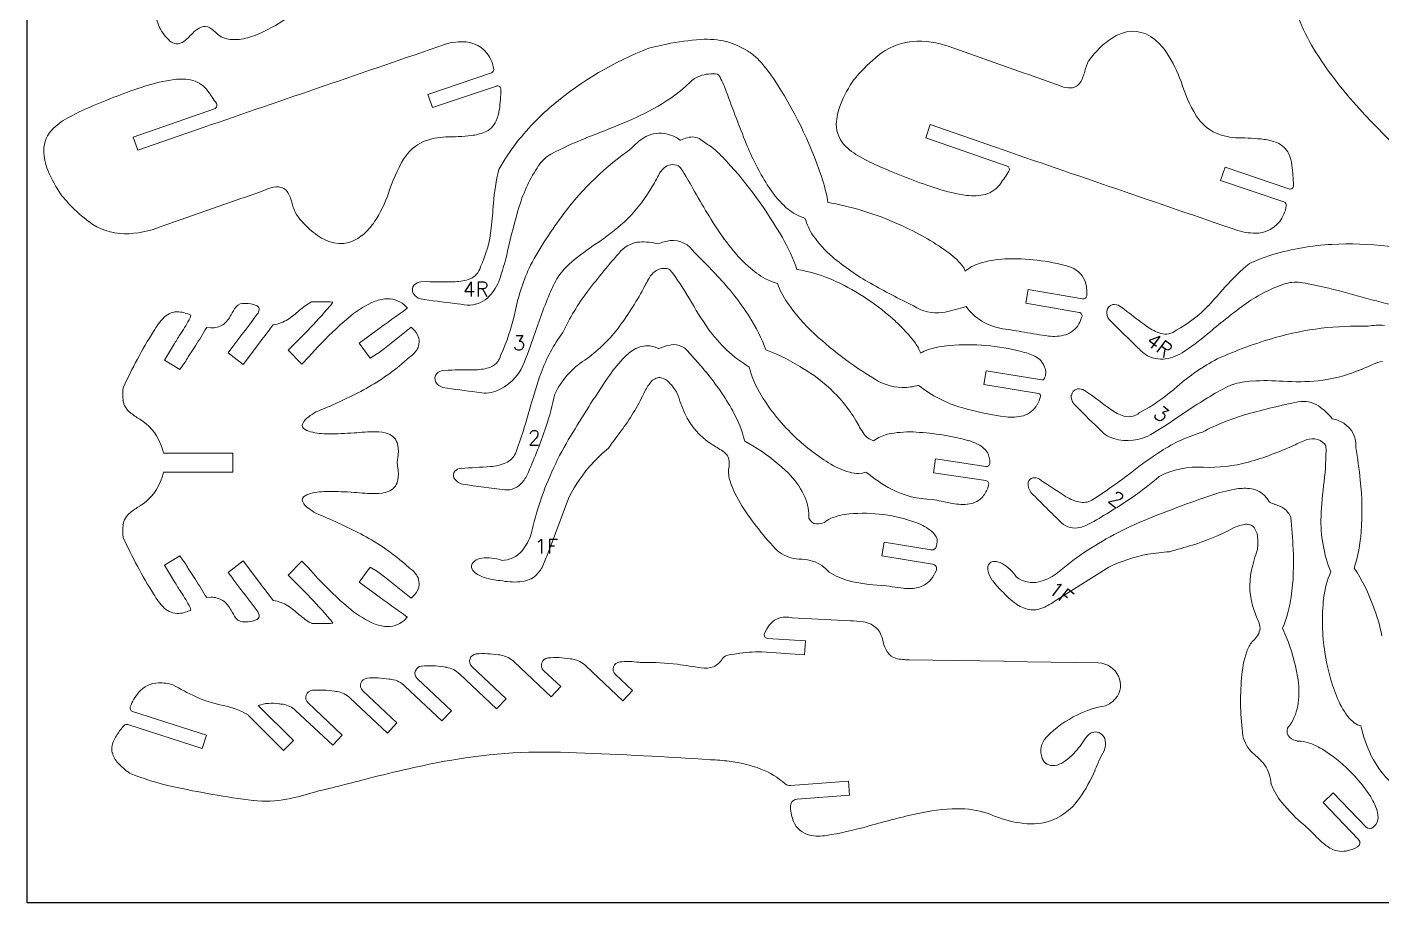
# Model space of a CAD drawing. Header units: millimetres. Extents: x 582 to 1007, y 590 to 997.
# Drawn here: x 581.5 to 860.7, y 589.7 to 770.2 of the extents above; entities that cross this region are included whole.
import ezdxf

# ---------------------------------------------------------------- set-up
doc = ezdxf.new("R2010")
doc.units = ezdxf.units.MM
doc.styles.get("Standard").update_dxf_attribs({"font": 'txt', "bigfont": 'gbcbig.shx'})

msp = doc.modelspace()

# ---------------------------------------------------------------- linework, layer by layer
at = {"color": 7, "linetype": 'Continuous', "lineweight": 15}
for p, q in [((599.02, 797.26), (608.8, 770.15)), ((620.75, 768.72), (621.49, 768.23)), ((621.49, 768.23), (622.31, 767.89)), ((805.94, 768.45), (807, 768.91)), ((807, 768.91), (808.05, 769.21)), ((808.05, 769.21), (809.08, 769.34)), ((809.08, 769.34), (810.09, 769.32)), ((810.09, 769.32), (811.08, 769.13)), ((811.08, 769.13), (812.05, 768.79)), ((812.05, 768.79), (812.99, 768.29)), ((812.99, 768.29), (813.9, 767.64)), ((772.44, 765.85), (786.93, 760.75)), ((664.11, 756.34), (677.19, 760.77)), ((751.97, 759.49), (752.92, 760.55)), ((678.2, 758.07), (665.03, 753.61)), ((665.03, 753.61), (664.11, 756.34)), ((603.36, 747.54), (620.13, 753.39)), ((617.76, 749.51), (604.31, 744.82)), ((767.62, 750.12), (766.67, 747.4)), ((781.07, 745.43), (767.62, 750.12)), ((604.31, 744.82), (603.36, 747.54)), ((766.67, 747.4), (783.45, 741.55)), ((680.01, 743.07), (678.69, 740.85)), ((681.45, 745.19), (680.01, 743.07)), ((828.35, 741.33), (827.42, 738.6)), ((841.51, 736.87), (828.35, 741.33)), ((827.42, 738.6), (840.5, 734.17)), ((588.65, 735.45), (589.6, 734.39)), ((609.12, 729.09), (623.62, 734.19)), ((748.15, 733.77), (746.52, 734.03)), ((740.69, 731.21), (741.8, 730.82)), ((642.63, 726.49), (643.69, 726.03)), ((643.69, 726.03), (644.74, 725.73)), ((647.77, 725.81), (648.73, 726.15)), ((648.73, 726.15), (649.67, 726.65)), ((649.67, 726.65), (650.58, 727.3)), ((644.74, 725.73), (645.77, 725.6)), ((645.77, 725.6), (646.78, 725.62)), ((646.78, 725.62), (647.77, 725.81)), ((838.22, 723.32), (835.8, 722.5)), ((835.8, 722.5), (833.41, 721.52)), ((663.72, 717.75), (662.64, 717.72)), ((733.65, 718.36), (734.87, 717.78)), ((734.87, 717.78), (736.12, 717.36)), ((787.77, 716.14), (787.29, 713.3)), ((799.01, 714.21), (787.77, 716.14)), ((659.86, 712.26), (659.18, 712.95)), ((774.4, 712.44), (775, 712.6)), ((798.29, 711.41), (787.29, 713.3)), ((807.55, 712.08), (806.67, 712.71)), ((619.38, 708.2), (618.51, 708.27)), ((630.57, 706.68), (630.24, 706.25)), ((630.9, 707.11), (630.57, 706.68)), ((631.22, 707.54), (630.9, 707.11)), ((631.55, 707.97), (631.22, 707.54)), ((631.88, 708.4), (631.55, 707.97)), ((632.21, 708.83), (631.88, 708.4)), ((635.28, 703.61), (639.36, 707.7)), ((649.92, 705.07), (653.51, 707.7)), ((609.79, 701.59), (611.86, 704.98)), ((616.18, 704.54), (614.72, 702.28)), ((622.95, 703.06), (623.92, 704.36)), ((629.58, 705.39), (626.01, 700.7)), ((629.91, 705.82), (629.58, 705.39)), ((630.24, 706.25), (629.91, 705.82)), ((638.13, 700.76), (635.28, 703.61)), ((641.43, 704.29), (639.48, 702.15)), ((652.2, 701.97), (649.92, 705.07)), ((655.18, 704), (653.78, 702.97)), ((679.66, 703.85), (679.06, 702.52)), ((710.69, 704.33), (709.84, 704.51)), ((711.58, 703.99), (710.69, 704.33)), ((613.01, 699.63), (609.79, 701.59)), ((613.73, 700.75), (613.01, 699.63)), ((626.01, 700.7), (622.95, 703.06)), ((639.48, 702.15), (638.13, 700.76)), ((653.7, 702.92), (652.2, 701.97)), ((658.75, 700.78), (660.3, 702.16)), ((668.3, 699.52), (667.28, 699.45)), ((778.63, 696.55), (779.1, 699.39)), ((779.1, 699.39), (790.61, 697.5)), ((789.93, 694.69), (778.63, 696.55)), ((800.23, 694.76), (799.38, 695.32)), ((674.2, 694.98), (675.23, 694.84)), ((811.92, 691.38), (810.64, 690.68)), ((638.22, 688.14), (638.31, 688.52)), ((638.29, 687.8), (638.22, 688.14)), ((638.49, 687.5), (638.29, 687.8)), ((802.22, 687.59), (802.96, 686.86)), ((731.03, 683.92), (729.38, 684.9)), ((756.64, 685.45), (755.91, 684.96)), ((609.62, 682.39), (623.92, 682.39)), ((623.92, 682.39), (623.92, 678.49)), ((768.25, 678.36), (768.68, 681.21)), ((768.68, 681.21), (779.08, 679.66)), ((623.92, 678.49), (609.62, 678.49)), ((753.67, 678.27), (754.37, 678.5)), ((752.88, 678.19), (753.67, 678.27)), ((779.05, 676.75), (768.25, 678.36)), ((779.45, 675.21), (779.64, 675.84)), ((638.22, 672.74), (638.29, 673.08)), ((638.29, 673.08), (638.49, 673.39)), ((688.72, 661.54), (693.19, 673.38)), ((836.99, 673.09), (836.42, 673.75)), ((837.49, 672.29), (836.99, 673.09)), ((638.31, 672.36), (638.22, 672.74)), ((769.07, 664.14), (769.01, 664.7)), ((757.64, 661.23), (758.11, 664.07)), ((758.11, 664.07), (767.82, 662.48)), ((768.93, 663.27), (769.07, 664.14)), ((609.79, 659.29), (613.01, 661.26)), ((611.86, 655.9), (609.79, 659.29)), ((613.01, 661.26), (613.73, 660.13)), ((622.95, 657.82), (626.01, 660.18)), ((626.01, 660.18), (629.58, 655.49)), ((635.28, 657.27), (638.13, 660.12)), ((638.13, 660.12), (639.48, 658.73)), ((649.92, 655.81), (652.2, 658.91)), ((652.2, 658.91), (653.7, 657.97)), ((660.3, 658.72), (658.75, 660.1)), ((768.1, 659.51), (757.64, 661.23)), ((793.69, 652.14), (804.39, 658.9)), ((614.72, 658.6), (616.18, 656.34)), ((623.92, 656.53), (622.95, 657.82)), ((639.36, 653.18), (635.28, 657.27)), ((639.48, 658.73), (641.43, 656.59)), ((653.78, 657.91), (655.18, 656.89)), ((746.09, 658.54), (746.76, 657.86)), ((629.58, 655.49), (629.91, 655.06)), ((629.91, 655.06), (630.24, 654.63)), ((630.24, 654.63), (630.57, 654.2)), ((630.57, 654.2), (630.9, 653.77)), ((630.9, 653.77), (631.22, 653.34)), ((631.22, 653.34), (631.55, 652.91)), ((653.51, 653.18), (649.92, 655.81)), ((618.51, 652.62), (619.38, 652.68)), ((631.55, 652.91), (631.88, 652.48)), ((631.88, 652.48), (632.21, 652.05)), ((659.18, 647.93), (659.86, 648.63)), ((751.15, 647.85), (739.18, 648.47)), ((840.95, 644.55), (840.22, 646.33)), ((734.08, 644.22), (741.91, 643.69)), ((741.91, 643.69), (741.72, 640.82)), ((689.5, 632.19), (681.86, 639.38)), ((741.72, 640.82), (732.9, 641.42)), ((768.16, 639.74), (763.28, 639.82)), ((773.03, 639.66), (768.16, 639.74)), ((777.91, 639.58), (773.03, 639.66)), ((782.79, 639.5), (777.91, 639.58)), ((787.67, 639.42), (782.79, 639.5)), ((792.54, 639.34), (787.67, 639.42)), ((797.42, 639.26), (792.54, 639.34)), ((678.25, 629.69), (670.6, 636.88)), ((673.16, 638.43), (680.22, 631.79)), ((687.95, 637.61), (691.48, 634.29)), ((704.29, 631.38), (696.64, 638.56)), ((702.73, 636.79), (706.26, 633.47)), ((802.3, 639.18), (797.42, 639.26)), ((666.99, 627.2), (659.35, 634.38)), ((661.91, 635.93), (668.96, 629.29)), ((691.48, 634.29), (689.5, 632.19)), ((655.74, 624.69), (648.1, 631.88)), ((650.66, 633.42), (657.71, 626.79)), ((680.22, 631.79), (678.25, 629.69)), ((706.26, 633.47), (704.29, 631.38)), ((603.22, 629.18), (618.47, 624.29)), ((634.35, 621.11), (627.1, 628.35)), ((629.14, 630.39), (636.38, 623.15)), ((644.49, 622.19), (636.84, 629.38)), ((639.4, 630.92), (646.46, 624.29)), ((668.96, 629.29), (666.99, 627.2)), ((803.71, 630.29), (804.55, 630.74)), ((617.59, 621.55), (602.24, 626.47)), ((657.71, 626.79), (655.74, 624.69)), ((854.95, 626.83), (855.63, 626.41)), ((855.63, 626.41), (856.33, 626.17)), ((618.47, 624.29), (617.59, 621.55)), ((636.38, 623.15), (634.35, 621.11)), ((646.46, 624.29), (644.49, 622.19)), ((803.42, 621.07), (803.65, 621.79)), ((738.82, 613.87), (750.74, 614.78)), ((750.74, 614.78), (750.95, 611.9)), ((837.71, 615.23), (837.83, 614.27)), ((750.95, 611.9), (740.19, 611.09)), ((848.55, 610.42), (850.64, 612.41)), ((850.64, 612.41), (857.44, 605.29)), ((738.8, 609.54), (738.81, 609.33)), ((855.88, 602.75), (848.55, 610.42)), ((858.79, 605.25), (859.43, 605.86)), ((859.43, 605.86), (859.72, 606.35))]:
    msp.add_line(p, q, dxfattribs=at)
at = {"color": 1}
msp.add_lwpolyline([(1006.87, 589.7), (581.51, 589.7), (581.51, 996.57), (1006.87, 996.57)], close=True, dxfattribs=at)
at = {"color": 7, "linetype": 'Continuous', "lineweight": 15}
for centre, radius, start, end in [((616.42, 798.5), 32.33, 292.1383, 305.0017), ((877.64, 784.97), 36.48, 199.2713, 210.4331), ((617.35, 774.46), 9.58, 206.7198, 227.9656), ((598.18, 786.08), 24.46, 309.6503, 316.4086), ((619.06, 766.07), 4.46, 111.8255, 135.2123), ((618.1, 768.08), 2.25, 61.8153, 108.268), ((616.26, 764.99), 5.84, 39.7166, 60.1817), ((624.28, 774.81), 7.19, 254.1254, 277.3729), ((623.23, 782.28), 14.74, 277.6933, 291.4059), ((812.71, 755.84), 14.31, 118.2016, 134.3976), ((612.62, 769.3), 2.58, 229.2544, 261.797), ((612.29, 769.23), 2.48, 269.2332, 307.0187), ((12898.46, -34908.7), 37713.7, 108.923516, 109.00372), ((671.19, 755.49), 11.71, 86.521, 107.4198), ((671.38, 760.98), 6.22, 21.8693, 85.1869), ((736.08, 698.72), 72.19, 111.5023, 129.7919), ((733.66, 665.7), 103.03, 101.3859, 103.4972), ((724.14, 713.86), 53.94, 94.0555, 101.572), ((721.5, 749.79), 17.91, 76.5401, 93.7378), ((720.43, 749.78), 18.2, 58.4686, 73.2764), ((726.02, 758.04), 8.24, 43.615, 61.5904), ((765.12, 754.59), 12.74, 90.9957, 126.5992), ((764.68, 746.39), 20.95, 68.2631, 89.3972), ((818.45, 749.76), 22.67, 134.0291, 143.3633), ((805.18, 757.31), 13.52, 33.643, 49.8599), ((910.31, 804.75), 74.67, 210.82, 220.6126), ((670.48, 760.38), 7.28, 9.3862, 23.6648), ((710.2, 742.92), 30.12, 33.6305, 43.6801), ((776.99, 739.27), 32.13, 127.2902, 138.5193), ((809.03, 758.78), 9.87, 152.8034, 166.414), ((793.01, 749.71), 27.86, 19.4356, 32.7774), ((616.49, 725.11), 34.62, 97.7916, 108.0866), ((613.22, 749.17), 10.34, 76.4024, 97.8773), ((676.96, 761.45), 0.72, 288.6992, 9.3862), ((721.43, 755.85), 4.46, 106.9639, 138.83), ((722.7, 753.06), 7.52, 81.7956, 110.0009), ((722.7, 759.06), 1.8, 26.6072, 53.068), ((699.31, 747.06), 28.08, 20.2675, 27.131), ((663.85, 711.93), 85.88, 18.6632, 33.7184), ((774.26, 743.94), 27.18, 145.1157, 157.8373), ((702.46, 512.01), 262.69, 69.472, 71.2427), ((791.74, 762.82), 7.89, 329.6227, 347.4391), ((642.99, 643.5), 120.42, 108.0176, 113.7495), ((613.92, 753.45), 6.02, 36.2662, 73.3655), ((578.94, 728.18), 49.17, 32.2981, 35.8944), ((678.43, 757.39), 0.72, 358.5406, 108.6992), ((640.57, 758.35), 38.6, 352.3263, 358.5406), ((694.8, 783.11), 33.66, 299.8485, 313.7456), ((995.17, 853.69), 286.41, 199.7754, 202.0339), ((796.51, 763.27), 5.6, 249.7058, 271.0884), ((796.5, 760.07), 2.4, 272.98, 328.84), ((850.26, 768.54), 32.42, 197.1446, 210.7815), ((619.9, 754.07), 0.72, 289.2267, 32.2981), ((723.24, 714.49), 51.85, 130.0522, 143.703), ((680.86, 808.12), 62.29, 292.0423, 299.5231), ((760.04, 749.81), 11.79, 158.1879, 178.0952), ((948.71, 836.71), 124.63, 220.2741, 233.6453), ((597.06, 738.44), 14.9, 116.8256, 133.0168), ((608, 720.05), 36.28, 111.8597, 119.1437), ((670.12, 754.36), 8.77, 336.4756, 352.3932), ((830.44, 756.92), 9.44, 211.7255, 245.4296), ((591.34, 744.73), 6.4, 133.9839, 179.9981), ((671.63, 759.19), 11.42, 277.2726, 291.0359), ((674.05, 752.72), 4.51, 291.8694, 335.6083), ((545.53, 1136.42), 417.39, 291.2302, 292.3479), ((712.01, 741.85), 6.5, 83.356, 122.0886), ((711.37, 740.25), 8.17, 54.1288, 80.188), ((754.65, 750.21), 6.4, 180.0019, 226.0161), ((831.5, 760.76), 13.39, 248.1441, 268.2636), ((667.13, 738.02), 9.44, 114.5704, 148.2745), ((668.19, 734.18), 13.39, 91.7364, 111.8559), ((668.28, 786.02), 38.45, 269.2494, 277.1637), ((725.36, 675.56), 77.31, 111.7799, 117.6966), ((715.13, 737.02), 12.25, 122.4433, 138.2373), ((719.77, 739.48), 8.23, 105.5054, 115.9992), ((718.56, 744.32), 3.24, 57.893, 107.7203), ((749.93, 787.06), 49.78, 233.4503, 236.6977), ((706.46, 725.31), 25.8, 41.9343, 51.2978), ((782.42, 767.72), 56.95, 202.1574, 211.7854), ((760.37, 756.49), 14.9, 226.9832, 243.1744), ((13061.77, 36403.64), 37713.7, 250.99628, 251.076484), ((831.6, 708.92), 38.45, 82.8363, 90.7506), ((834.95, 735.75), 11.42, 68.9641, 82.7274), ((837.36, 742.22), 4.51, 24.3917, 68.1306), ((596.72, 745.12), 11.79, 181.9048, 201.8121), ((686.95, 726.4), 32.42, 149.2185, 162.8554), ((693.37, 737.26), 7.82, 120.25, 145.8597), ((741.32, 694.64), 61.65, 124.9563, 142.9197), ((771.31, 774.89), 36.28, 240.8563, 248.1403), ((833.44, 740.58), 8.77, 7.6068, 23.5244), ((610.95, 750.99), 27.18, 202.1627, 214.8843), ((720.96, 730.63), 43.48, 166.4051, 175.7592), ((713.47, 723.95), 31.93, 146.3274, 163.0471), ((715.95, 737.57), 4.82, 131.4245, 154.3798), ((714.57, 739.1), 2.76, 66.4699, 131.0068), ((714.27, 739.69), 2.4, 33.2741, 54.2531), ((672.07, 711.78), 52.99, 28.3729, 33.4727), ((659.95, 682.58), 88.96, 29.8203, 42.3881), ((806.3, 851.44), 120.42, 246.2505, 251.9824), ((742.25, 766.76), 49.17, 324.1056, 327.7019), ((783.21, 740.87), 0.72, 327.7019, 70.7733), ((803.88, 736.59), 38.6, 1.4594, 7.6737), ((633.2, 731.67), 5.6, 88.9116, 110.2942), ((633.18, 734.87), 2.4, 31.16, 87.02), ((663.33, 765.25), 54.64, 328.4374, 332.0651), ((753.41, 749.76), 22.82, 211.8362, 226.1881), ((712.68, 728.7), 34.26, 8.9587, 18.2277), ((777.24, 741.49), 6.02, 286.6345, 323.7338), ((841.74, 737.55), 0.72, 251.3008, 1.4594), ((613.67, 755.67), 32.13, 221.4807, 232.7098), ((539.15, 982.93), 262.69, 288.7573, 290.528), ((628.43, 732.12), 7.89, 12.5609, 30.3773), ((629.7, 745.22), 27.86, 327.2226, 340.5644), ((682.75, 753.05), 31.7, 313.4133, 328.8549), ((812.26, 787.68), 106.42, 208.4642, 214.8988), ((779.8, 769.83), 34.62, 251.9134, 262.2084), ((776.53, 745.77), 10.34, 262.1227, 283.5976), ((645.72, 736.16), 9.87, 193.586, 207.1966), ((655.14, 745.18), 22.67, 216.6367, 225.9709), ((585.48, 739.1), 92.26, 353.5748, 356.7368), ((825.76, 691.24), 148.89, 163.6079, 167.2765), ((764.27, 677.68), 90.19, 143.1081, 151.2096), ((745.51, 741.68), 11.52, 226.6799, 245.282), ((736.17, 674.68), 60.29, 65.1084, 78.5487), ((834.7, 733.95), 6.22, 274.8131, 338.1307), ((833.8, 734.56), 7.28, 336.3352, 350.6138), ((840.27, 733.49), 0.72, 350.6138, 71.3008), ((601.81, 740.34), 12.74, 233.4008, 269.0043), ((601.37, 748.55), 20.95, 270.6028, 291.7369), ((649.39, 739.1), 14.31, 225.6024, 241.7984), ((641.87, 737.63), 13.52, 310.1401, 326.357), ((652.56, 731.35), 24.73, 334.5864, 354.0146), ((674.07, 763.45), 45.23, 303.2245, 312.3513), ((754.1, 734.42), 12.82, 196.296, 214.2248), ((739, 678.61), 55.54, 54.7599, 66.044), ((708.11, 720.14), 5.79, 94.1083, 137.1855), ((708.37, 713.49), 12.44, 75.0879, 93.1219), ((714.66, 719.14), 7.09, 95.0812, 115.79), ((714.49, 720.86), 5.36, 32.4225, 94.9474), ((756.24, 748.89), 38.29, 215.2414, 227.0484), ((705.25, 708.3), 36.87, 18.9236, 30.1538), ((763.02, 740.94), 23.86, 215.1486, 229.2672), ((834.51, 739.45), 11.71, 252.5802, 273.479), ((629.48, 735.59), 52.34, 340.0651, 347.2423), ((727.44, 681.6), 52.48, 123.0095, 130.0339), ((812.84, 627.56), 145.57, 138.4708, 142.7181), ((650.32, 651), 100.04, 42.7407, 46.6327), ((762.21, 711.3), 15.45, 39.5135, 55.1307), ((853.13, 673.66), 51.85, 93.0553, 106.706), ((853.89, 653.33), 72.19, 74.5053, 92.795), ((671.52, 721.55), 3.48, 291.2065, 346.5778), ((726.67, 702.06), 45.62, 155.3192, 167.9305), ((704.92, 708.78), 17.19, 130.824, 144.5581), ((713.11, 716.75), 3.82, 110.4805, 146.7994), ((712.77, 717.38), 3.11, 68.3893, 108.6801), ((673.57, 688.73), 51.21, 29.793, 38.0212), ((742.79, 734.79), 18.8, 227.7938, 240.9354), ((780.32, 761.8), 50.96, 229.8214, 240.5893), ((771.24, 718.8), 3.72, 17.8242, 38.827), ((780.63, 712.51), 9.45, 107.9642, 128.2324), ((783.81, 702.22), 20.22, 92.2687, 107.5591), ((784.7, 679.7), 42.76, 74.408, 92.2601), ((794.55, 715.73), 5.41, 24.4173, 72.3643), ((861.02, 687.92), 43.48, 129.4081, 138.7622), ((662.96, 715.29), 2.46, 97.5279, 132.9854), ((666.97, 892.87), 175.15, 268.9377, 270.8959), ((669.56, 727.18), 9.45, 270.8715, 289.8914), ((670.12, 721.17), 9.22, 312.494, 338.1698), ((718.74, 702.66), 32.14, 149.9618, 157.0231), ((736.71, 702.28), 31.5, 148.2858, 153.5105), ((678.75, 676.92), 61.58, 33.0646, 42.9848), ((735.45, 690.7), 29.93, 64.9122, 81.0068), ((727.73, 674.03), 48.3, 47.3751, 65.0025), ((792.76, 715.58), 7.13, 354.0996, 19.5306), ((842.97, 709.82), 7.82, 83.2531, 108.8628), ((831.4, 641.29), 77.31, 74.783, 80.6997), ((662.42, 716.05), 1.53, 137.8344, 209.8668), ((663.17, 716.56), 2.43, 211.4612, 255.2224), ((815.58, 663.16), 136.72, 157.627, 161.7786), ((735.22, 686.83), 47.91, 142.8884, 154.7884), ((652.51, 746.39), 63.56, 322.8063, 331.7731), ((754.23, 724.26), 19.38, 200.8604, 214.1259), ((838.52, 864.96), 169.4, 240.5757, 243.9669), ((799.14, 714.92), 0.72, 260.2949, 354.0996), ((757.91, 776.21), 92.26, 316.5779, 319.7398), ((851.01, 687.09), 31.93, 109.3304, 126.0502), ((965.1, 1117.58), 417.39, 254.2333, 255.3509), ((638.24, 702.9), 16.73, 144.9564, 151.4902), ((626.12, 711.29), 1.99, 80.4567, 142.4925), ((626.46, 706.67), 6.58, 69.8366, 90.0966), ((628.38, 711.94), 0.974, 12.3636, 69.3219), ((627.37, 712.22), 1.97, 322.2005, 357.9799), ((647.44, 700.39), 15.07, 119.0451, 130.7981), ((487.79, 850.73), 208.4, 316.6612, 318.5154), ((642.08, 641.35), 72.24, 88.0567, 91.5498), ((641.27, 715.23), 3.67, 315.8758, 332.5742), ((662.62, 692.58), 23.16, 115.7792, 130.2751), ((656.36, 705.09), 9.18, 96.9299, 114.5679), ((955.12, 294.84), 511.29, 125.2739, 126.149), ((655.81, 709.15), 5.08, 48.4014, 96.2216), ((693.77, 916.51), 204.7, 261.2255, 263.2069), ((678.28, 772.56), 59.94, 261.635, 264.1844), ((672.45, 718.88), 5.97, 267.6819, 310.8779), ((795.48, 758.42), 89.21, 209.7347, 214.4019), ((770.67, 735.98), 39.56, 214.8217, 227.1799), ((768.93, 719.84), 8.54, 236.1461, 278.1315), ((765.5, 739.02), 28.02, 279.5265, 288.5161), ((784.75, 719.96), 12.22, 217.0371, 237.8283), ((805.5, 711.5), 1.53, 100.8375, 172.8699), ((805.46, 710.57), 2.46, 60.5309, 95.9884), ((915.53, 849.98), 175.15, 231.9407, 233.899), ((806.83, 729.66), 24.73, 297.5894, 317.0176), ((921.02, 593.39), 148.89, 126.611, 130.2795), ((875.62, 773.94), 62.29, 255.0454, 262.5262), ((620.45, 700.13), 14.84, 136.0438, 150.2105), ((612.55, 707.5), 4.04, 86.4355, 133.5479), ((611.92, 703.84), 7.74, 64.6524, 83.4202), ((587.2, 724.37), 31.23, 326.408, 333.2338), ((613.85, 710.95), 1.39, 332.3446, 355.2794), ((618.15, 713.65), 6.05, 307.7603, 332.8396), ((1249.15, 238.52), 779.7, 142.69976, 143.31019), ((631.09, 716.47), 7.72, 278.352, 302.6916), ((625.64, 724.74), 17.62, 303.0819, 312.7252), ((695.46, 654.11), 73.74, 130.4167, 137.1131), ((639.12, 720.66), 43.89, 337.4775, 348.0873), ((701.9, 692.28), 33.79, 19.7126, 32.6466), ((740.12, 686.91), 30.43, 36.6001, 48.1171), ((784.77, 720.76), 12.91, 239.6455, 259.9698), ((791.63, 712.77), 7.58, 330.6483, 342.5068), ((798.17, 710.7), 0.72, 342.5068, 80.2949), ((806.39, 711.46), 2.43, 174.4642, 218.2254), ((951.16, 852.74), 204.7, 224.2286, 226.21), ((692.72, 654.16), 100.48, 147.9361, 155.4595), ((663.4, 673.56), 60.36, 146.2544, 148.6325), ((537.71, 756.27), 93.99, 326.6028, 329.2844), ((619.54, 712.56), 4.37, 267.8587, 302.0666), ((547.69, 843.82), 176.36, 307.5514, 309.8233), ((657.79, 704.64), 4.68, 27.6304, 52.6701), ((659.12, 705.38), 3.17, 330.8722, 26.8948), ((717.68, 688.02), 32.18, 143.3165, 160.0939), ((678.53, 727.18), 31.23, 304.9618, 322.0315), ((745.02, 724.35), 28.33, 215.2088, 238.7492), ((795.31, 762.82), 76, 227.3084, 239.709), ((1133.27, 2897.89), 2217.75, 260.9001, 261.01807), ((801.65, 782.77), 76.84, 259.033, 262.761), ((793.08, 715.65), 9.18, 263.0582, 285.1341), ((793.98, 711.43), 4.88, 287.7852, 330.7633), ((817.9, 716.1), 9.45, 233.8746, 252.8944), ((816.06, 710.42), 3.48, 254.2096, 309.5808), ((790.94, 746.93), 52.34, 303.0682, 310.2454), ((855.63, 646.93), 61.65, 87.9594, 105.9228), ((860.21, 696.53), 12.25, 85.4463, 101.2403), ((625.89, 703.57), 2.12, 157.6477, 158.1931), ((657.42, 706.47), 5.19, 303.7474, 329.4404), ((620.87, 727.32), 68.29, 336.127, 341.7361), ((712.78, 693.85), 11.68, 121.9933, 136.8316), ((709.35, 699.24), 5.29, 84.7739, 121.4289), ((707.19, 721.55), 18.11, 284.0259, 287.8177), ((715.4, 697.11), 7.69, 95.017, 110.3319), ((714.71, 700.37), 4.39, 59.0887, 89.7221), ((642.78, 634.21), 101.94, 39.5998, 43.3095), ((719.75, 665.82), 40.35, 57.0142, 69.7584), ((758.25, 700.44), 7.81, 19.4527, 36.2351), ((769.54, 696.35), 7.75, 107.8565, 120.441), ((773.24, 684.26), 20.4, 94.5312, 107.3223), ((775.33, 660.99), 43.76, 75.3066, 94.8506), ((852.16, 747.09), 59.94, 224.6381, 227.1875), ((863.74, 619.57), 90.19, 106.1112, 114.2127), ((612.72, 701.9), 1.54, 311.3054, 327.2462), ((654.05, 678.36), 46.03, 148.6904, 150.4306), ((627.38, 738.79), 49.28, 297.6423, 309.5331), ((652.74, 704.51), 1.86, 300.898, 303.8861), ((675.72, 703.37), 3.48, 291.1127, 322.6134), ((675.54, 703.35), 3.62, 324.5138, 346.6949), ((705.8, 687.11), 17.25, 122.9328, 154.3174), ((731.34, 677.18), 36.62, 137.6723, 145.6074), ((783.69, 690.8), 12.81, 64.8592, 77.6721), ((787.44, 698.84), 3.94, 19.4364, 64.5975), ((815.2, 707.73), 5.97, 230.685, 273.8809), ((814.72, 710.96), 9.22, 275.4971, 301.1728), ((848.39, 661.67), 45.62, 118.3223, 130.9335), ((835.82, 750.25), 54.64, 291.4405, 295.0681), ((861.19, 696.48), 4.82, 94.4275, 117.3828), ((667.06, 697.78), 1.53, 137.832, 209.8705), ((667.6, 697.02), 2.46, 97.5273, 132.9859), ((725.54, -3713.98), 4413.87, 90.66913, 90.74317), ((673.88, 708.84), 9.25, 270.7245, 289.5244), ((674.64, 704.49), 9.91, 284.5035, 330.9833), ((784.86, 664.24), 103.44, 160.3805, 164.4925), ((711.82, 696.11), 1.86, 78.529, 110.4063), ((711.25, 694.55), 3.51, 43.7269, 74.6194), ((680.27, 664.84), 53.54, 29.4119, 39.9153), ((750.22, 705.09), 20.51, 194.0132, 209.6573), ((724.07, 671.08), 33.6, 47.6954, 58.3184), ((788.64, 698.99), 2.77, 333.505, 24.6958), ((843.99, 728.82), 31.7, 276.4163, 291.858), ((609.95, 694.41), 8.75, 170.2972, 187.4081), ((667.81, 698.29), 2.43, 211.4641, 255.2219), ((698.41, 898.21), 204.67, 261.2239, 263.2056), ((917.44, 551.47), 261.2, 145.911, 149.0247), ((666.17, 715.05), 47.05, 324.013, 335.0199), ((716.02, 691.79), 7.95, 137.0881, 154.7754), ((712.18, 695.27), 2.78, 111.465, 135.7766), ((705.37, 688.95), 11.64, 29.6417, 43.6069), ((727.95, 674.85), 28.2, 30.383, 48.3632), ((762.04, 706.76), 10.83, 242.1231, 277.9444), ((761.53, 711.5), 15.59, 277.3841, 283.694), ((781.35, 716.76), 26.01, 231.6795, 253.8316), ((790.69, 697.97), 0.48, 260.6862, 333.505), ((798.21, 694.12), 1.53, 100.835, 172.8736), ((798.18, 693.18), 2.46, 60.5304, 95.989), ((789.66, 729.2), 43.89, 300.4806, 311.0903), ((842.41, 666.92), 32.14, 112.9649, 120.0261), ((835.06, 680.12), 17.19, 93.827, 107.5612), ((836.69, 644.86), 52.48, 86.0125, 93.037), ((843.32, 742.35), 45.23, 266.2275, 275.3544), ((605.37, 693.97), 4.16, 189.4309, 230.4124), ((602.82, 785.7), 102.23, 291.9476, 297.6403), ((676.08, 699.01), 4.25, 258.4689, 284.2266), ((630.74, 707.03), 60.8, 341.5126, 348.1899), ((766.62, 711.99), 53.98, 198.6738, 203.3791), ((767.54, 715.52), 40.72, 210.3403, 226.2407), ((785.38, 694.75), 4.85, 287.0039, 330.4316), ((783.15, 696.02), 7.43, 330.374, 344.932), ((789.86, 694.22), 0.48, 344.932, 80.6862), ((799.1, 694.08), 2.43, 174.4672, 218.2249), ((943.86, 835.33), 204.67, 224.2269, 226.2086), ((-1809.96, -2864.6), 4413.87, 53.67217, 53.74621), ((895.99, 577.09), 136.72, 120.6301, 124.7816), ((872.38, 550.31), 145.57, 101.4738, 105.7211), ((844.44, 687.28), 5.79, 57.1114, 100.1885), ((620.13, 713.76), 28.84, 232.8786, 237.7232), ((641.76, 686.66), 3.93, 125.8721, 151.7341), ((647.63, 679.2), 13.42, 119.4683, 127.5029), ((578.66, 720.55), 110.31, 339.7157, 344.9437), ((730.58, 696.74), 14.85, 204.5513, 237.0701), ((703.51, 678.25), 26.71, 14.4119, 28.8433), ((789.62, 743.37), 53.87, 253.2598, 263.2074), ((784.43, 699.25), 9.44, 262.8432, 284.5769), ((810.3, 698.84), 9.25, 233.7275, 252.5274), ((808.48, 693.37), 3.48, 254.1157, 285.6164), ((808.33, 693.46), 3.62, 287.5169, 309.698), ((846.05, 644.36), 47.91, 105.8915, 117.7915), ((840.65, 681.81), 12.44, 38.091, 56.1249), ((599.41, 680.55), 10.3, 22.4156, 58.9477), ((640.66, 690.09), 3.38, 230.1433, 257.3891), ((643.52, 702.46), 16.08, 257.0749, 270.2402), ((653.9, 637.83), 48.99, 90.661, 95.8676), ((653.27, 678.48), 8.34, 71.4066, 89.5863), ((571.21, 727.87), 123.87, 336.5097, 341.1002), ((850.58, 575.71), 184.09, 142.6471, 144.1879), ((786.04, 707.53), 38.46, 208.6043, 213.3396), ((763.44, 663.57), 23.2, 86.8487, 99.6881), ((806.15, 689.67), 4.25, 221.4719, 247.2297), ((779.08, 745.5), 68.29, 299.13, 304.7392), ((849.07, 682.53), 7.09, 58.0843, 78.793), ((849.97, 684.01), 5.36, 355.4255, 57.9505), ((594.83, 678.67), 15.25, 14.1199, 22.3653), ((643.27, 771.32), 84.94, 270.2106, 273.7901), ((654.83, 683.45), 3.13, 14.689, 69.3671), ((651.3, 682.82), 6.71, 349.1976, 12.2682), ((752.91, 650.09), 69.38, 148.9192, 161.0822), ((832.91, 859.52), 207.12, 237.7901, 238.5614), ((767.87, 714.98), 40.56, 225.3781, 238.4282), ((757.01, 688.61), 3.82, 215.652, 253.2869), ((761.25, 676.71), 9.88, 99.9591, 117.8004), ((762.03, 636.18), 50.62, 74.5404, 86.9627), ((771.08, 670.59), 15.06, 66.0443, 72.8122), ((775.25, 679.75), 4.99, 34.2385, 67.152), ((808.29, 694.91), 9.91, 247.5066, 293.9863), ((832.76, 655.85), 32.18, 106.3195, 123.0969), ((815.84, 741.7), 63.56, 285.8094, 294.7762), ((856.54, 655.8), 31.5, 111.2888, 116.5136), ((846.39, 681.56), 3.82, 73.4835, 109.8024), ((846.5, 682.26), 3.11, 31.3924, 71.6831), ((663.79, 680.44), 6, 169.1976, 190.8024), ((678.57, 683.97), 3.93, 293.9742, 334.9339), ((728.18, 651.73), 41.57, 130.3091, 136.4597), ((723.37, 680.38), 2.86, 28.5037, 58.2136), ((721.97, 680.1), 4.24, 343.9761, 22.7514), ((710.42, 649.49), 40.12, 46.947, 59.099), ((775.23, 680.41), 4.68, 359.5157, 27.429), ((872.1, 596.44), 103.44, 123.3836, 127.4955), ((797.95, 682.97), 51.21, 352.796, 1.0242), ((756.68, 666.83), 100.04, 5.7438, 9.6358), ((594.83, 682.21), 15.25, 337.6347, 345.8801), ((651.3, 678.06), 6.71, 347.7318, 10.8024), ((670.55, 677.87), 1.22, 139.6997, 205.7644), ((671.2, 676.98), 2.31, 96.9636, 133.051), ((653.28, 1024.02), 345.21, 272.9281, 273.9407), ((676.29, 689.68), 10.07, 274.0536, 292.6221), ((675.94, 682.35), 9.68, 321.7442, 336.5663), ((723.21, 657.69), 33.87, 137.9788, 152.4096), ((732.45, 678.61), 6.41, 177.2065, 198.3682), ((724.19, 664.54), 19.73, 30.2189, 46.3302), ((755.99, 695.44), 17.7, 238.0572, 253.7229), ((752.93, 685.3), 7.11, 254.4924, 269.5225), ((774.66, 703.01), 31.82, 230.3846, 241.8351), ((779.18, 680.37), 0.72, 261.5303, 359.5157), ((741.3, 765.5), 110.31, 302.7187, 307.9468), ((822.72, 662.29), 17.25, 85.9358, 117.3204), ((825.05, 710.7), 31.23, 267.9648, 285.0345), ((599.41, 680.33), 10.3, 301.0523, 337.5844), ((654.83, 677.43), 3.13, 290.6329, 345.311), ((671.81, 678.62), 2.68, 208.4429, 257.5804), ((745.56, 1192.59), 521.91, 261.8125, 262.7787), ((680.3, 678.97), 4.16, 265.2974, 321.1458), ((748.87, 684.46), 23.84, 199.2686, 212.7316), ((778.95, 676.04), 0.72, 343.657, 81.5303), ((790.46, 675.96), 2.68, 171.446, 220.5834), ((789.01, 676.12), 1.22, 102.7027, 168.7674), ((788.99, 675.02), 2.31, 59.9666, 96.0541), ((983.52, 962.97), 345.21, 235.9311, 236.9438), ((774.76, 723.36), 60.8, 304.5156, 311.1929), ((937.26, 665.27), 89.21, 172.7377, 177.4049), ((794.98, 670.42), 61.58, 356.0677, 5.9879), ((640.66, 670.79), 3.38, 102.6109, 129.8567), ((643.52, 658.42), 16.08, 89.7598, 102.9251), ((643.27, 589.56), 84.94, 86.2099, 89.7894), ((653.9, 723.05), 48.99, 264.1324, 269.339), ((653.27, 682.4), 8.34, 270.4137, 288.5934), ((731.64, 669.09), 11.01, 4.3864, 29.2566), ((768.31, 691.89), 19.03, 242.89, 269.0558), ((752.13, 583.93), 90.34, 77.4492, 79.8811), ((774.91, 676.67), 4.81, 274.0848, 313.6777), ((774.18, 677.01), 5.57, 316.6853, 341.1259), ((1158.66, 1042.07), 521.91, 224.8155, 225.7818), ((800.7, 682.09), 10.07, 237.0566, 255.6252), ((739.76, 775.83), 123.87, 299.5127, 304.1032), ((910.13, 426.6), 261.2, 108.9141, 112.0277), ((837.14, 638.99), 36.62, 100.6754, 108.6104), ((832.36, 663.47), 11.68, 84.9964, 99.8346), ((832.86, 669.83), 5.29, 47.777, 84.4319), ((605.37, 666.92), 4.16, 129.5876, 170.5691), ((620.13, 647.12), 28.84, 122.2768, 127.1214), ((641.76, 674.22), 3.93, 208.2659, 234.1279), ((647.63, 681.68), 13.42, 232.4971, 240.5317), ((750.6, 651.52), 66.74, 161.6067, 167.6955), ((776.42, 701.6), 56.29, 212.2455, 224.3921), ((753.82, 638.49), 31.52, 69.5714, 95.2385), ((774.34, 683.83), 12, 257.5719, 274.3486), ((799.09, 676.16), 3.93, 256.9773, 297.937), ((844.56, 688.95), 18.11, 247.029, 250.8207), ((836.41, 664.49), 7.69, 58.02, 73.335), ((837.82, 667.52), 4.39, 22.0917, 52.7252), ((609.95, 666.47), 8.75, 172.5919, 189.7028), ((602.82, 575.18), 102.23, 62.3597, 68.0524), ((744.62, 669.5), 2.06, 167.8895, 193.2849), ((744.25, 669.5), 1.7, 196.0614, 266.2011), ((744.31, 671.19), 3.39, 267.1187, 295.7867), ((749.36, 663.77), 5.64, 113.2455, 129.3314), ((752.09, 656.92), 13.02, 95.0502, 112.3377), ((761.04, 657.77), 10.94, 51.0044, 69.7584), ((797.45, 671.13), 4.16, 228.3004, 284.1488), ((796, 676.45), 9.68, 284.7472, 299.5693), ((838.07, 604.36), 69.38, 111.9222, 124.0852), ((833.7, 659.88), 7.95, 100.0912, 117.7784), ((832.73, 664.96), 2.78, 74.4681, 98.7797), ((832.94, 665.85), 1.86, 41.5321, 73.4093), ((740.56, 657.96), 101.94, 2.6028, 6.3126), ((876.45, 668.43), 28.33, 178.2119, 201.7523), ((692.72, 706.72), 100.48, 204.5405, 212.0639), ((627.38, 622.09), 49.28, 50.4669, 62.3577), ((674.65, 669.37), 11.35, 321.3502, 341.3574), ((765.7, 663.57), 3.49, 18.7936, 50.5537), ((807.88, 708.45), 47.05, 287.0161, 298.0229), ((831.55, 664.94), 3.51, 6.7299, 37.6224), ((823.48, 664.01), 11.64, 352.6447, 6.6099), ((822.71, 668.76), 33.79, 342.7156, 355.6496), ((679.26, 665.85), 5.55, 270.1234, 320.0141), ((740.77, 667.77), 7.19, 230.4765, 263.4318), ((767.98, 663.43), 0.96, 260.6789, 350.4556), ((837.09, 606.9), 66.74, 124.6097, 130.6986), ((819.31, 620.56), 41.57, 93.3121, 99.4628), ((871.32, 486.19), 184.09, 105.6502, 107.1909), ((886.27, 645.55), 53.98, 161.6768, 166.3822), ((788.93, 659.86), 53.54, 352.4149, 2.9183), ((612.72, 658.98), 1.54, 32.7538, 48.6946), ((654.05, 682.53), 46.03, 209.5694, 211.3096), ((674.5, 658.99), 1.41, 124.5579, 186.4741), ((675.62, 657.48), 3.3, 97.4686, 125.5693), ((676.29, 651.92), 8.9, 70.4449, 97.1101), ((665.05, 669.64), 25.01, 334.4441, 341.1064), ((737.05, 622.08), 38.66, 82.1249, 85.6873), ((741.34, 653.58), 6.87, 46.272, 81.5945), ((767.95, 658.57), 0.96, 335.2756, 80.6789), ((781.51, 658.61), 2.07, 158.1944, 195.9744), ((780.8, 658.66), 1.41, 87.5609, 149.4772), ((780.78, 656.78), 3.3, 60.4717, 88.5724), ((777.97, 651.93), 8.9, 33.4479, 60.1132), ((818.93, 628.31), 33.87, 100.9818, 115.4126), ((537.71, 604.61), 93.99, 30.7156, 33.3972), ((625.89, 657.31), 2.12, 201.8069, 202.3523), ((1249.15, 1122.36), 779.7, 216.68981, 217.30024), ((695.46, 706.77), 73.74, 222.8869, 229.5833), ((652.74, 656.37), 1.86, 56.1139, 59.102), ((547.69, 517.06), 176.36, 50.1767, 52.4486), ((657.42, 654.41), 5.19, 30.5596, 56.2526), ((659.12, 655.5), 3.17, 333.1052, 29.1278), ((675.1, 659.38), 2.07, 195.1913, 232.9713), ((677.59, 662.76), 6.28, 233.3792, 253.181), ((680.27, 671.76), 15.67, 253.3237, 265.3687), ((682.07, 671.58), 15.74, 258.7989, 273.5992), ((682.6, 661.86), 6, 274.3379, 304.8322), ((682.35, 661.6), 5.94, 308.1892, 332.3579), ((754.53, 670.33), 14.7, 238.079, 255.5956), ((758.98, 689.63), 34.51, 256.4018, 267.509), ((763.87, 659.49), 4.96, 280.7106, 321.0267), ((760.53, 661.98), 9.13, 322.0509, 335.2756), ((785.54, 659.81), 6.28, 196.3823, 216.1841), ((793.1, 665.39), 15.67, 216.3267, 228.3717), ((788.73, 661.28), 5.55, 233.1265, 283.0171), ((787.17, 666.86), 11.35, 284.3532, 304.3605), ((848.31, 655.06), 14.85, 167.5544, 200.0732), ((869.02, 649.92), 20.51, 157.0163, 172.6604), ((821.05, 636.89), 40.35, 20.0172, 32.7615), ((620.45, 660.75), 14.84, 209.7895, 223.9562), ((663.4, 687.32), 60.36, 211.3675, 213.7456), ((587.2, 636.51), 31.23, 26.7662, 33.592), ((657.79, 656.24), 4.68, 307.3299, 332.3696), ((737.86, 487.07), 169.23, 81.7926, 83.3423), ((763.24, 664), 9.51, 262.6446, 279.4094), ((794.42, 664.16), 15.74, 221.802, 236.6023), ((613.85, 649.93), 1.39, 4.7206, 27.6554), ((619.54, 648.32), 4.37, 57.9334, 92.1413), ((618.15, 647.24), 6.05, 27.1604, 52.2397), ((631.09, 644.41), 7.72, 57.3084, 81.648), ((625.64, 636.14), 17.62, 47.2748, 56.9181), ((487.79, 510.15), 208.4, 41.4846, 43.3388), ((662.62, 668.3), 23.16, 229.7249, 244.2208), ((955.12, 1066.04), 511.29, 233.851, 234.7261), ((789, 656.08), 6, 237.3409, 267.8352), ((788.65, 656.02), 5.94, 271.1923, 295.3609), ((779.66, 672.85), 25.01, 297.4472, 304.1094), ((815.56, 656.59), 26.71, 337.415, 351.8463), ((889.13, 647.82), 40.72, 173.3434, 189.2438), ((827.66, 638.48), 33.6, 10.6984, 21.3214), ((612.55, 653.39), 4.04, 226.4521, 273.5645), ((611.92, 657.04), 7.74, 276.5798, 295.3476), ((638.24, 657.99), 16.73, 208.5098, 215.0436), ((626.12, 649.59), 1.99, 217.5075, 279.5433), ((626.46, 654.21), 6.58, 269.9034, 290.1634), ((628.38, 648.94), 0.974, 290.6781, 347.6364), ((627.37, 648.66), 1.97, 2.0201, 37.7995), ((647.44, 660.5), 15.07, 229.2019, 240.9549), ((641.27, 645.65), 3.67, 27.4258, 44.1242), ((655.81, 651.73), 5.08, 263.7784, 311.5986), ((737.74, 644.46), 4.14, 89.3813, 141.7163), ((737.69, 639.92), 8.68, 80.0942, 89.3504), ((750.62, 623.22), 24.63, 82.6883, 88.7709), ((1027.99, 723.49), 207.12, 200.7931, 201.5644), ((642.08, 719.53), 72.24, 268.4502, 271.9433), ((656.36, 655.8), 9.18, 245.4321, 263.0701), ((734.13, 644.94), 0.72, 157.0086, 266.1284), ((741.88, 641.66), 9.14, 143.992, 157.0086), ((752.97, 642.52), 5.2, 42.8564, 81.335), ((752.74, 642.73), 5.23, 8.0483, 39.4882), ((831.41, 646.95), 4.24, 306.9792, 345.7544), ((832.7, 646.33), 2.86, 351.5068, 21.2166), ((765.29, 645.28), 7.59, 193.8683, 211.0039), ((838.89, 639.46), 6.41, 140.2095, 161.3712), ((803.78, 629.46), 40.12, 9.9501, 22.1021), ((674.19, 639.52), 1.5, 94.8492, 226.7766), ((675.61, 622.82), 18.26, 80.5176, 94.8492), ((648.56, 436.1), 206.93, 81.496, 81.6478), ((678.45, 636), 4.8, 44.7154, 81.496), ((688.97, 638.7), 1.5, 94.8492, 226.7766), ((690.39, 622), 18.26, 80.5176, 94.8492), ((663.34, 435.28), 206.93, 81.496, 81.6478), ((693.23, 635.18), 4.8, 44.7154, 81.496), ((703.76, 637.88), 1.5, 94.8492, 226.7766), ((705.18, 621.19), 18.26, 82.3162, 94.8492), ((721.43, 641.89), 3.82, 293.338, 329.8856), ((726.15, 639.07), 1.67, 107.5768, 147.6617), ((728.36, 631.75), 9.32, 94.0562, 106.9172), ((732.12, 615.63), 25.8, 88.256, 99.8606), ((761.33, 643.04), 3.04, 213.174, 254.7248), ((762.96, 650.52), 10.7, 256.8773, 271.7007), ((855.52, 634.25), 23.84, 162.2716, 175.7346), ((889.06, 647.19), 40.56, 188.3811, 201.4313), ((662.93, 637.02), 1.5, 94.8492, 226.7766), ((664.35, 620.32), 18.26, 80.5176, 94.8492), ((637.3, 433.6), 206.93, 81.496, 81.6478), ((667.19, 633.5), 4.8, 44.7154, 81.496), ((708.26, 644.04), 4.8, 262.3162, 271.1206), ((709.38, 586.91), 52.34, 83.2598, 91.1206), ((775.09, 1018.26), 384.02, 261.0762, 261.8151), ((721.25, 643.07), 4.99, 260.3686, 289.8683), ((801.99, 634.27), 4.92, 26.2034, 86.3299), ((608.74, 629.56), 5.5, 91.5331, 140.6504), ((608.7, 625.51), 9.55, 72.7033, 90.6375), ((645.51, 694.95), 69.22, 240.6178, 244.975), ((651.69, 634.51), 1.5, 94.8492, 226.7766), ((653.1, 617.82), 18.26, 80.5176, 94.8492), ((626.05, 431.09), 206.93, 81.496, 81.6478), ((655.94, 631), 4.8, 44.8411, 81.496), ((802.57, 634.58), 4.25, 319.7825, 25.9536), ((887.85, 631.36), 56.29, 175.2486, 187.3951), ((823.83, 633.19), 19.73, 353.222, 9.3332), ((613.1, 626.02), 11.12, 140.7782, 158.2916), ((626.38, 653.97), 24, 244.975, 259.3686), ((640.43, 632.02), 1.5, 94.8492, 226.7766), ((641.85, 615.32), 18.26, 80.5176, 94.8492), ((614.8, 428.6), 206.93, 81.496, 81.6478), ((644.69, 628.5), 4.8, 44.7154, 81.496), ((801.73, 635.3), 5.36, 301.7323, 319.724), ((867.82, 638.73), 17.7, 201.0603, 216.7259), ((603.44, 629.86), 0.72, 158.2916, 252.2203), ((619.23, 615.92), 14.72, 57.6846, 79.3686), ((632.01, 621.72), 9.14, 81.4025, 108.3529), ((616.56, 510.8), 121.13, 81.6002, 82.018), ((633.55, 625.88), 4.8, 46.7766, 81.6002), ((808.46, 607.07), 23.85, 116.1455, 135.1961), ((806.16, 612.53), 17.93, 97.8624, 117.237), ((832.51, 632.34), 11.01, 327.3895, 352.2596), ((859.28, 632.47), 7.11, 217.4954, 232.5255), ((610.35, 618.08), 12.06, 137.2152, 148.3692), ((602.02, 625.78), 0.72, 72.2203, 137.2152), ((842.83, 625.08), 1.7, 159.0645, 229.2041), ((843.13, 624.86), 2.06, 130.8926, 156.2879), ((887.29, 633.54), 31.82, 193.3877, 204.8381), ((604.67, 620.92), 5.76, 142.8114, 168.0565), ((794.58, 620.99), 4.18, 136.5604, 201.1665), ((779.52, 636.62), 23.92, 317.6715, 327.1926), ((801.88, 622.38), 2.59, 102.5861, 150.4603), ((801.6, 622.84), 2.09, 20.7194, 97.9285), ((800.59, 622.53), 3.14, 346.4278, 19.4436), ((839.02, 625.79), 7.19, 193.4796, 226.4349), ((843.9, 626.4), 3.39, 230.1217, 258.7897), ((843.47, 617.43), 5.64, 76.2485, 92.3344), ((841.52, 610.32), 13.02, 58.0533, 75.3408), ((602.61, 621.49), 3.64, 170.1938, 193.1976), ((604.17, 622.06), 5.28, 195.3028, 221.5059), ((688.18, 508.36), 112.44, 86.67, 100.0327), ((664.89, -243.64), 864.77, 86.19203, 88.02374), ((789.07, 627.98), 11.04, 302.9107, 317.4656), ((842.22, 600.55), 43.89, 152.1302, 157.8921), ((808.54, 591.55), 38.66, 45.128, 48.6903), ((831.82, 594.56), 31.52, 32.5744, 58.2415), ((875.53, 628.48), 19.03, 205.893, 232.0589), ((610.05, 627.43), 13.25, 222.0241, 235.7431), ((707.94, 404.08), 218.57, 100.3709, 104.8816), ((720.92, 577.63), 41.6, 82.7161, 88.0717), ((722.69, 590.8), 28.32, 69.2745, 82.9001), ((726.5, 601.43), 17.03, 48.7888, 68.6027), ((792.91, 620.42), 2.43, 202.6441, 278.3758), ((792.48, 622.77), 4.82, 279.4056, 302.4693), ((772.42, 629.3), 31.6, 325.1855, 337.2442), ((830.93, 614.12), 6.87, 9.2751, 44.5976), ((622.72, 664.92), 52.46, 247.4476, 257.5268), ((537.01, 1051.77), 451.29, 283.3192, 284.7354), ((738.71, 615.37), 1.5, 228.7888, 274.3289), ((851.54, 619.56), 14.7, 201.082, 218.5986), ((650.28, 789.05), 179.61, 257.4929, 262.9139), ((623.13, 669.22), 59.35, 281.5937, 287.5036), ((849.18, 605.61), 10.94, 14.0074, 32.7614), ((630.79, 632.13), 21.48, 262.8838, 281.4716), ((740.3, 609.59), 1.5, 94.3289, 181.9188), ((748.04, 609.89), 9.25, 183.5224, 201.7611), ((774.16, 566.9), 42.22, 91.3134, 102.8417), ((773.36, 589.3), 19.82, 72.4558, 90.4873), ((787.31, 619.16), 13.59, 298.9593, 324.4168), ((866.72, 632.3), 34.51, 219.4049, 230.5121), ((743.83, 608.28), 4.74, 202.5275, 257.2827), ((814.59, 392.97), 220.8, 103.0399, 105.82), ((796.45, 648.92), 44.17, 247.199, 251.5318), ((788.91, 626.52), 20.54, 251.6878, 268.4768), ((788.47, 618.06), 12.08, 269.4968, 296.6518), ((856.4, 607.44), 3.49, 341.7966, 13.5568), ((744.65, 612.69), 9.23, 258.3556, 279.9534), ((733.93, 678.85), 76.25, 279.2925, 285.5708), ((727.95, 483.23), 169.23, 44.7957, 46.3453), ((858.13, 605.95), 0.96, 223.682, 313.4587), ((854.69, 609.26), 9.51, 225.6476, 242.4125), ((852.48, 605.28), 4.96, 243.7136, 284.0297), ((851.31, 609.28), 9.13, 285.0539, 298.2786), ((855.18, 602.09), 0.96, 298.2786, 43.682)]:
    msp.add_arc(centre, radius, start, end, dxfattribs=at)

# ---------------------------------------------------------------- texts
at = {"char_height": 3, "attachment_point": 1}
for s, insert, width in [('4R', (671.34, 717.7), 6.7123), ('3', (681.61, 706.64), 6.7123), ('2', (684.72, 687.07), 6.7123), ('1F', (686.06, 664.7), 7.2695)]:
    msp.add_mtext(s, dxfattribs=dict(at, insert=insert, width=width))
at = {"char_height": 3, "attachment_point": 1, "rotation": 323.003}
for s, insert, width in [('4R', (813.61, 707.45), 6.7123), ('3', (815.15, 692.44), 6.7123), ('2', (805.86, 674.94), 6.7123), ('1F', (793.47, 656.27), 7.2695)]:
    msp.add_mtext(s, dxfattribs=dict(at, insert=insert, width=width))

doc.saveas('drawing.dxf')
